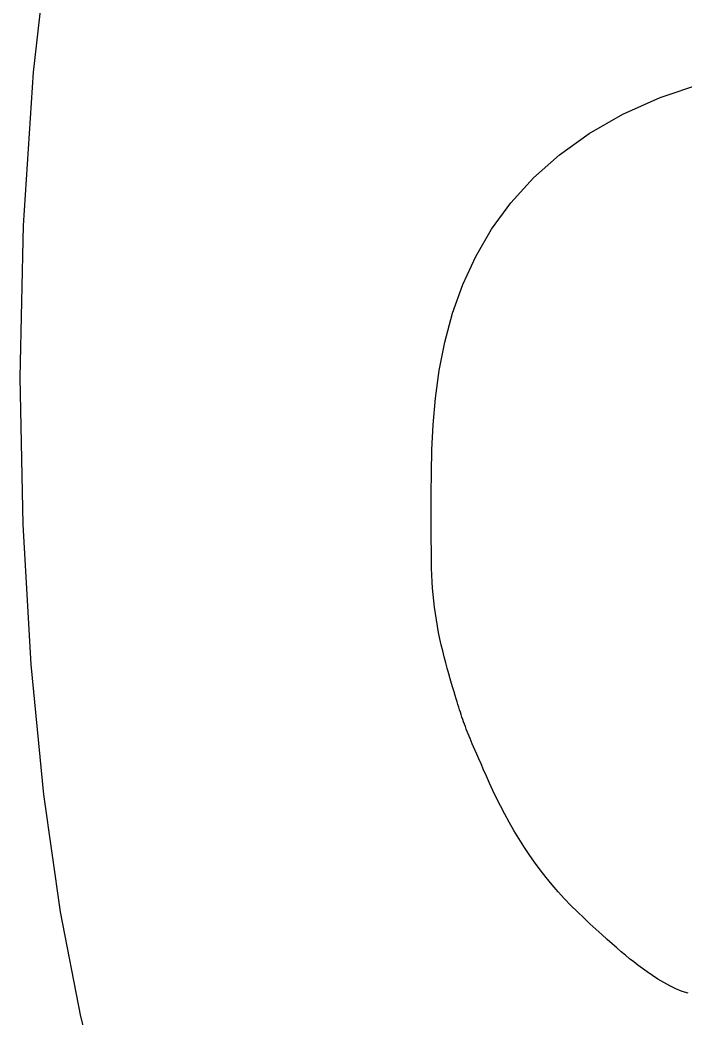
# Model space of a CAD drawing. Extents: x -4 to 53.9, y 13.5 to 77.8.
# Drawn here: x -4.04 to 7.84, y 36.48 to 54.29 of the extents above; entities that cross this region are included whole.
import ezdxf

# ---------------------------------------------------------------- set-up
doc = ezdxf.new("R2010")
doc.units = 0
doc.layers.add('FACE', color=7, linetype='CONTINUOUS')
doc.layers.add('SKULL', color=7, linetype='CONTINUOUS')

# ---------------------------------------------------------------- blocks, each defined once
blk = doc.blocks.new('BLOCK_219')
at = {"layer": 'FACE', "color": 1}
blk.add_lwpolyline([(7.891, 36.919), (7.785, 36.951)], dxfattribs=at)
blk = doc.blocks.new('BLOCK_220')
at = {"layer": 'FACE', "color": 1}
blk.add_lwpolyline([(7.785, 36.951), (7.676, 36.996)], dxfattribs=at)
blk = doc.blocks.new('BLOCK_221')
at = {"layer": 'FACE', "color": 1}
blk.add_lwpolyline([(7.676, 36.996), (7.567, 37.049)], dxfattribs=at)
blk = doc.blocks.new('BLOCK_222')
at = {"layer": 'FACE', "color": 1}
blk.add_lwpolyline([(7.567, 37.049), (7.458, 37.109)], dxfattribs=at)
blk = doc.blocks.new('BLOCK_223')
at = {"layer": 'FACE', "color": 1}
blk.add_lwpolyline([(7.458, 37.109), (7.354, 37.172)], dxfattribs=at)
blk = doc.blocks.new('BLOCK_224')
at = {"layer": 'FACE', "color": 1}
blk.add_lwpolyline([(7.354, 37.172), (7.254, 37.236)], dxfattribs=at)
blk = doc.blocks.new('BLOCK_225')
at = {"layer": 'FACE', "color": 1}
blk.add_lwpolyline([(7.254, 37.236), (7.161, 37.3)], dxfattribs=at)
blk = doc.blocks.new('BLOCK_226')
at = {"layer": 'FACE', "color": 1}
blk.add_lwpolyline([(7.161, 37.3), (7.075, 37.36)], dxfattribs=at)
blk = doc.blocks.new('BLOCK_227')
at = {"layer": 'FACE', "color": 1}
blk.add_lwpolyline([(7.075, 37.36), (6.996, 37.419)], dxfattribs=at)
blk = doc.blocks.new('BLOCK_228')
at = {"layer": 'FACE', "color": 1}
blk.add_lwpolyline([(6.996, 37.419), (6.92, 37.477)], dxfattribs=at)
blk = doc.blocks.new('BLOCK_229')
at = {"layer": 'FACE', "color": 1}
blk.add_lwpolyline([(6.92, 37.477), (6.847, 37.536)], dxfattribs=at)
blk = doc.blocks.new('BLOCK_230')
at = {"layer": 'FACE', "color": 1}
blk.add_lwpolyline([(6.847, 37.536), (6.774, 37.597)], dxfattribs=at)
blk = doc.blocks.new('BLOCK_231')
at = {"layer": 'FACE', "color": 1}
blk.add_lwpolyline([(6.774, 37.597), (6.699, 37.661)], dxfattribs=at)
blk = doc.blocks.new('BLOCK_232')
at = {"layer": 'FACE', "color": 1}
blk.add_lwpolyline([(6.699, 37.661), (6.621, 37.729)], dxfattribs=at)
blk = doc.blocks.new('BLOCK_233')
at = {"layer": 'FACE', "color": 1}
blk.add_lwpolyline([(6.621, 37.729), (6.538, 37.802)], dxfattribs=at)
blk = doc.blocks.new('BLOCK_234')
at = {"layer": 'FACE', "color": 1}
blk.add_lwpolyline([(6.538, 37.802), (6.447, 37.881)], dxfattribs=at)
blk = doc.blocks.new('BLOCK_235')
at = {"layer": 'FACE', "color": 1}
blk.add_lwpolyline([(6.447, 37.881), (6.35, 37.967)], dxfattribs=at)
blk = doc.blocks.new('BLOCK_236')
at = {"layer": 'FACE', "color": 1}
blk.add_lwpolyline([(6.35, 37.967), (6.247, 38.06)], dxfattribs=at)
blk = doc.blocks.new('BLOCK_237')
at = {"layer": 'FACE', "color": 1}
blk.add_lwpolyline([(6.247, 38.06), (6.139, 38.159)], dxfattribs=at)
blk = doc.blocks.new('BLOCK_238')
at = {"layer": 'FACE', "color": 1}
blk.add_lwpolyline([(6.139, 38.159), (6.027, 38.263)], dxfattribs=at)
blk = doc.blocks.new('BLOCK_239')
at = {"layer": 'FACE', "color": 1}
blk.add_lwpolyline([(6.027, 38.263), (5.914, 38.372)], dxfattribs=at)
blk = doc.blocks.new('BLOCK_240')
at = {"layer": 'FACE', "color": 1}
blk.add_lwpolyline([(5.914, 38.372), (5.8, 38.486)], dxfattribs=at)
blk = doc.blocks.new('BLOCK_241')
at = {"layer": 'FACE', "color": 1}
blk.add_lwpolyline([(5.8, 38.486), (5.685, 38.605)], dxfattribs=at)
blk = doc.blocks.new('BLOCK_242')
at = {"layer": 'FACE', "color": 1}
blk.add_lwpolyline([(5.685, 38.605), (5.573, 38.729)], dxfattribs=at)
blk = doc.blocks.new('BLOCK_243')
at = {"layer": 'FACE', "color": 1}
blk.add_lwpolyline([(5.573, 38.729), (5.463, 38.856)], dxfattribs=at)
blk = doc.blocks.new('BLOCK_244')
at = {"layer": 'FACE', "color": 1}
blk.add_lwpolyline([(5.463, 38.856), (5.355, 38.986)], dxfattribs=at)
blk = doc.blocks.new('BLOCK_245')
at = {"layer": 'FACE', "color": 1}
blk.add_lwpolyline([(5.355, 38.986), (5.251, 39.12)], dxfattribs=at)
blk = doc.blocks.new('BLOCK_246')
at = {"layer": 'FACE', "color": 1}
blk.add_lwpolyline([(5.251, 39.12), (5.149, 39.257)], dxfattribs=at)
blk = doc.blocks.new('BLOCK_247')
at = {"layer": 'FACE', "color": 1}
blk.add_lwpolyline([(5.149, 39.257), (5.051, 39.396)], dxfattribs=at)
blk = doc.blocks.new('BLOCK_248')
at = {"layer": 'FACE', "color": 1}
blk.add_lwpolyline([(5.051, 39.396), (4.957, 39.538)], dxfattribs=at)
blk = doc.blocks.new('BLOCK_249')
at = {"layer": 'FACE', "color": 1}
blk.add_lwpolyline([(4.957, 39.538), (4.866, 39.681)], dxfattribs=at)
blk = doc.blocks.new('BLOCK_250')
at = {"layer": 'FACE', "color": 1}
blk.add_lwpolyline([(4.866, 39.681), (4.779, 39.826)], dxfattribs=at)
blk = doc.blocks.new('BLOCK_251')
at = {"layer": 'FACE', "color": 1}
blk.add_lwpolyline([(4.779, 39.826), (4.696, 39.971)], dxfattribs=at)
blk = doc.blocks.new('BLOCK_252')
at = {"layer": 'FACE', "color": 1}
blk.add_lwpolyline([(4.696, 39.971), (4.617, 40.117)], dxfattribs=at)
blk = doc.blocks.new('BLOCK_253')
at = {"layer": 'FACE', "color": 1}
blk.add_lwpolyline([(4.617, 40.117), (4.542, 40.262)], dxfattribs=at)
blk = doc.blocks.new('BLOCK_254')
at = {"layer": 'FACE', "color": 1}
blk.add_lwpolyline([(4.542, 40.262), (4.472, 40.403)], dxfattribs=at)
blk = doc.blocks.new('BLOCK_255')
at = {"layer": 'FACE', "color": 1}
blk.add_lwpolyline([(4.472, 40.403), (4.406, 40.54)], dxfattribs=at)
blk = doc.blocks.new('BLOCK_256')
at = {"layer": 'FACE', "color": 1}
blk.add_lwpolyline([(4.406, 40.54), (4.345, 40.671)], dxfattribs=at)
blk = doc.blocks.new('BLOCK_257')
at = {"layer": 'FACE', "color": 1}
blk.add_lwpolyline([(4.345, 40.671), (4.29, 40.795)], dxfattribs=at)
blk = doc.blocks.new('BLOCK_258')
at = {"layer": 'FACE', "color": 1}
blk.add_lwpolyline([(4.29, 40.795), (4.239, 40.909)], dxfattribs=at)
blk = doc.blocks.new('BLOCK_259')
at = {"layer": 'FACE', "color": 1}
blk.add_lwpolyline([(4.239, 40.909), (4.193, 41.012)], dxfattribs=at)
blk = doc.blocks.new('BLOCK_260')
at = {"layer": 'FACE', "color": 1}
blk.add_lwpolyline([(4.193, 41.012), (4.153, 41.103)], dxfattribs=at)
blk = doc.blocks.new('BLOCK_261')
at = {"layer": 'FACE', "color": 1}
blk.add_lwpolyline([(4.153, 41.103), (4.118, 41.184)], dxfattribs=at)
blk = doc.blocks.new('BLOCK_262')
at = {"layer": 'FACE', "color": 1}
blk.add_lwpolyline([(4.118, 41.184), (4.088, 41.254)], dxfattribs=at)
blk = doc.blocks.new('BLOCK_263')
at = {"layer": 'FACE', "color": 1}
blk.add_lwpolyline([(4.088, 41.254), (4.061, 41.316)], dxfattribs=at)
blk = doc.blocks.new('BLOCK_264')
at = {"layer": 'FACE', "color": 1}
blk.add_lwpolyline([(4.061, 41.316), (4.037, 41.37)], dxfattribs=at)
blk = doc.blocks.new('BLOCK_265')
at = {"layer": 'FACE', "color": 1}
blk.add_lwpolyline([(4.037, 41.37), (4.016, 41.42)], dxfattribs=at)
blk = doc.blocks.new('BLOCK_266')
at = {"layer": 'FACE', "color": 1}
blk.add_lwpolyline([(4.016, 41.42), (3.997, 41.466)], dxfattribs=at)
blk = doc.blocks.new('BLOCK_267')
at = {"layer": 'FACE', "color": 1}
blk.add_lwpolyline([(3.997, 41.466), (3.98, 41.509)], dxfattribs=at)
blk = doc.blocks.new('BLOCK_268')
at = {"layer": 'FACE', "color": 1}
blk.add_lwpolyline([(3.98, 41.509), (3.963, 41.551)], dxfattribs=at)
blk = doc.blocks.new('BLOCK_269')
at = {"layer": 'FACE', "color": 1}
blk.add_lwpolyline([(3.963, 41.551), (3.946, 41.593)], dxfattribs=at)
blk = doc.blocks.new('BLOCK_270')
at = {"layer": 'FACE', "color": 1}
blk.add_lwpolyline([(3.946, 41.593), (3.93, 41.635)], dxfattribs=at)
blk = doc.blocks.new('BLOCK_271')
at = {"layer": 'FACE', "color": 1}
blk.add_lwpolyline([(3.93, 41.635), (3.914, 41.678)], dxfattribs=at)
blk = doc.blocks.new('BLOCK_272')
at = {"layer": 'FACE', "color": 1}
blk.add_lwpolyline([(3.914, 41.678), (3.898, 41.72)], dxfattribs=at)
blk = doc.blocks.new('BLOCK_273')
at = {"layer": 'FACE', "color": 1}
blk.add_lwpolyline([(3.898, 41.72), (3.883, 41.763)], dxfattribs=at)
blk = doc.blocks.new('BLOCK_274')
at = {"layer": 'FACE', "color": 1}
blk.add_lwpolyline([(3.883, 41.763), (3.868, 41.806)], dxfattribs=at)
blk = doc.blocks.new('BLOCK_275')
at = {"layer": 'FACE', "color": 1}
blk.add_lwpolyline([(3.868, 41.806), (3.853, 41.849)], dxfattribs=at)
blk = doc.blocks.new('BLOCK_276')
at = {"layer": 'FACE', "color": 1}
blk.add_lwpolyline([(3.853, 41.849), (3.839, 41.892)], dxfattribs=at)
blk = doc.blocks.new('BLOCK_277')
at = {"layer": 'FACE', "color": 1}
blk.add_lwpolyline([(3.839, 41.892), (3.824, 41.935)], dxfattribs=at)
blk = doc.blocks.new('BLOCK_278')
at = {"layer": 'FACE', "color": 1}
blk.add_lwpolyline([(3.824, 41.935), (3.81, 41.978)], dxfattribs=at)
blk = doc.blocks.new('BLOCK_279')
at = {"layer": 'FACE', "color": 1}
blk.add_lwpolyline([(3.81, 41.978), (3.796, 42.023)], dxfattribs=at)
blk = doc.blocks.new('BLOCK_280')
at = {"layer": 'FACE', "color": 1}
blk.add_lwpolyline([(3.796, 42.023), (3.781, 42.071)], dxfattribs=at)
blk = doc.blocks.new('BLOCK_281')
at = {"layer": 'FACE', "color": 1}
blk.add_lwpolyline([(3.781, 42.071), (3.766, 42.121)], dxfattribs=at)
blk = doc.blocks.new('BLOCK_282')
at = {"layer": 'FACE', "color": 1}
blk.add_lwpolyline([(3.766, 42.121), (3.749, 42.176)], dxfattribs=at)
blk = doc.blocks.new('BLOCK_283')
at = {"layer": 'FACE', "color": 1}
blk.add_lwpolyline([(3.749, 42.176), (3.732, 42.235)], dxfattribs=at)
blk = doc.blocks.new('BLOCK_284')
at = {"layer": 'FACE', "color": 1}
blk.add_lwpolyline([(3.732, 42.235), (3.712, 42.299)], dxfattribs=at)
blk = doc.blocks.new('BLOCK_285')
at = {"layer": 'FACE', "color": 1}
blk.add_lwpolyline([(3.712, 42.299), (3.691, 42.37)], dxfattribs=at)
blk = doc.blocks.new('BLOCK_286')
at = {"layer": 'FACE', "color": 1}
blk.add_lwpolyline([(3.691, 42.37), (3.668, 42.449)], dxfattribs=at)
blk = doc.blocks.new('BLOCK_287')
at = {"layer": 'FACE', "color": 1}
blk.add_lwpolyline([(3.668, 42.449), (3.643, 42.533)], dxfattribs=at)
blk = doc.blocks.new('BLOCK_288')
at = {"layer": 'FACE', "color": 1}
blk.add_lwpolyline([(3.643, 42.533), (3.617, 42.623)], dxfattribs=at)
blk = doc.blocks.new('BLOCK_289')
at = {"layer": 'FACE', "color": 1}
blk.add_lwpolyline([(3.617, 42.623), (3.59, 42.719)], dxfattribs=at)
blk = doc.blocks.new('BLOCK_290')
at = {"layer": 'FACE', "color": 1}
blk.add_lwpolyline([(3.59, 42.719), (3.562, 42.819)], dxfattribs=at)
blk = doc.blocks.new('BLOCK_291')
at = {"layer": 'FACE', "color": 1}
blk.add_lwpolyline([(3.562, 42.819), (3.535, 42.922)], dxfattribs=at)
blk = doc.blocks.new('BLOCK_292')
at = {"layer": 'FACE', "color": 1}
blk.add_lwpolyline([(3.535, 42.922), (3.508, 43.029)], dxfattribs=at)
blk = doc.blocks.new('BLOCK_293')
at = {"layer": 'FACE', "color": 1}
blk.add_lwpolyline([(3.508, 43.029), (3.483, 43.137)], dxfattribs=at)
blk = doc.blocks.new('BLOCK_294')
at = {"layer": 'FACE', "color": 1}
blk.add_lwpolyline([(3.483, 43.137), (3.458, 43.248)], dxfattribs=at)
blk = doc.blocks.new('BLOCK_295')
at = {"layer": 'FACE', "color": 1}
blk.add_lwpolyline([(3.458, 43.248), (3.436, 43.359)], dxfattribs=at)
blk = doc.blocks.new('BLOCK_296')
at = {"layer": 'FACE', "color": 1}
blk.add_lwpolyline([(3.436, 43.359), (3.415, 43.471)], dxfattribs=at)
blk = doc.blocks.new('BLOCK_297')
at = {"layer": 'FACE', "color": 1}
blk.add_lwpolyline([(3.415, 43.471), (3.396, 43.584)], dxfattribs=at)
blk = doc.blocks.new('BLOCK_298')
at = {"layer": 'FACE', "color": 1}
blk.add_lwpolyline([(3.396, 43.584), (3.379, 43.698)], dxfattribs=at)
blk = doc.blocks.new('BLOCK_299')
at = {"layer": 'FACE', "color": 1}
blk.add_lwpolyline([(3.379, 43.698), (3.364, 43.811)], dxfattribs=at)
blk = doc.blocks.new('BLOCK_300')
at = {"layer": 'FACE', "color": 1}
blk.add_lwpolyline([(3.364, 43.811), (3.35, 43.925)], dxfattribs=at)
blk = doc.blocks.new('BLOCK_301')
at = {"layer": 'FACE', "color": 1}
blk.add_lwpolyline([(3.35, 43.925), (3.339, 44.038)], dxfattribs=at)
blk = doc.blocks.new('BLOCK_302')
at = {"layer": 'FACE', "color": 1}
blk.add_lwpolyline([(3.339, 44.038), (3.329, 44.151)], dxfattribs=at)
blk = doc.blocks.new('BLOCK_303')
at = {"layer": 'FACE', "color": 1}
blk.add_lwpolyline([(3.329, 44.151), (3.321, 44.265)], dxfattribs=at)
blk = doc.blocks.new('BLOCK_304')
at = {"layer": 'FACE', "color": 1}
blk.add_lwpolyline([(3.321, 44.265), (3.315, 44.382)], dxfattribs=at)
blk = doc.blocks.new('BLOCK_305')
at = {"layer": 'FACE', "color": 1}
blk.add_lwpolyline([(3.315, 44.382), (3.311, 44.51)], dxfattribs=at)
blk = doc.blocks.new('BLOCK_306')
at = {"layer": 'FACE', "color": 1}
blk.add_lwpolyline([(3.311, 44.51), (3.308, 44.655)], dxfattribs=at)
blk = doc.blocks.new('BLOCK_307')
at = {"layer": 'FACE', "color": 1}
blk.add_lwpolyline([(3.308, 44.655), (3.306, 44.822)], dxfattribs=at)
blk = doc.blocks.new('BLOCK_308')
at = {"layer": 'FACE', "color": 1}
blk.add_lwpolyline([(3.306, 44.822), (3.305, 45.018)], dxfattribs=at)
blk = doc.blocks.new('BLOCK_309')
at = {"layer": 'FACE', "color": 1}
blk.add_lwpolyline([(3.305, 45.018), (3.304, 45.249)], dxfattribs=at)
blk = doc.blocks.new('BLOCK_310')
at = {"layer": 'FACE', "color": 1}
blk.add_lwpolyline([(3.304, 45.249), (3.304, 45.521)], dxfattribs=at)
blk = doc.blocks.new('BLOCK_311')
at = {"layer": 'FACE', "color": 1}
blk.add_lwpolyline([(3.304, 45.521), (3.304, 45.84)], dxfattribs=at)
blk = doc.blocks.new('BLOCK_312')
at = {"layer": 'FACE', "color": 1}
blk.add_lwpolyline([(3.304, 45.84), (3.306, 46.208)], dxfattribs=at)
blk = doc.blocks.new('BLOCK_313')
at = {"layer": 'FACE', "color": 1}
blk.add_lwpolyline([(3.306, 46.208), (3.315, 46.62)], dxfattribs=at)
blk = doc.blocks.new('BLOCK_314')
at = {"layer": 'FACE', "color": 1}
blk.add_lwpolyline([(3.315, 46.62), (3.337, 47.066)], dxfattribs=at)
blk = doc.blocks.new('BLOCK_315')
at = {"layer": 'FACE', "color": 1}
blk.add_lwpolyline([(3.337, 47.066), (3.38, 47.541)], dxfattribs=at)
blk = doc.blocks.new('BLOCK_316')
at = {"layer": 'FACE', "color": 1}
blk.add_lwpolyline([(3.38, 47.541), (3.448, 48.036)], dxfattribs=at)
blk = doc.blocks.new('BLOCK_317')
at = {"layer": 'FACE', "color": 1}
blk.add_lwpolyline([(3.448, 48.036), (3.547, 48.544)], dxfattribs=at)
blk = doc.blocks.new('BLOCK_318')
at = {"layer": 'FACE', "color": 1}
blk.add_lwpolyline([(3.547, 48.544), (3.685, 49.058)], dxfattribs=at)
blk = doc.blocks.new('BLOCK_319')
at = {"layer": 'FACE', "color": 1}
blk.add_lwpolyline([(3.685, 49.058), (3.866, 49.57)], dxfattribs=at)
blk = doc.blocks.new('BLOCK_320')
at = {"layer": 'FACE', "color": 1}
blk.add_lwpolyline([(3.866, 49.57), (4.098, 50.073)], dxfattribs=at)
blk = doc.blocks.new('BLOCK_321')
at = {"layer": 'FACE', "color": 1}
blk.add_lwpolyline([(4.098, 50.073), (4.383, 50.561)], dxfattribs=at)
blk = doc.blocks.new('BLOCK_322')
at = {"layer": 'FACE', "color": 1}
blk.add_lwpolyline([(4.383, 50.561), (4.726, 51.029)], dxfattribs=at)
blk = doc.blocks.new('BLOCK_323')
at = {"layer": 'FACE', "color": 1}
blk.add_lwpolyline([(4.726, 51.029), (5.129, 51.472)], dxfattribs=at)
blk = doc.blocks.new('BLOCK_324')
at = {"layer": 'FACE', "color": 1}
blk.add_lwpolyline([(5.129, 51.472), (5.594, 51.887)], dxfattribs=at)
blk = doc.blocks.new('BLOCK_325')
at = {"layer": 'FACE', "color": 1}
blk.add_lwpolyline([(5.594, 51.887), (6.125, 52.267)], dxfattribs=at)
blk = doc.blocks.new('BLOCK_326')
at = {"layer": 'FACE', "color": 1}
blk.add_lwpolyline([(6.125, 52.267), (6.725, 52.609)], dxfattribs=at)
blk = doc.blocks.new('BLOCK_327')
at = {"layer": 'FACE', "color": 1}
blk.add_lwpolyline([(6.725, 52.609), (7.395, 52.908)], dxfattribs=at)
blk = doc.blocks.new('BLOCK_328')
at = {"layer": 'FACE', "color": 1}
blk.add_lwpolyline([(7.395, 52.908), (8.14, 53.16)], dxfattribs=at)
blk = doc.blocks.new('BLOCK_1007')
at = {"layer": 'SKULL', "color": 3}
blk.add_lwpolyline([(-3.498, 56.085), (-3.808, 53.363)], dxfattribs=at)
blk = doc.blocks.new('BLOCK_1008')
at = {"layer": 'SKULL', "color": 3}
blk.add_lwpolyline([(-3.808, 53.363), (-3.985, 50.622)], dxfattribs=at)
blk = doc.blocks.new('BLOCK_1009')
at = {"layer": 'SKULL', "color": 3}
blk.add_lwpolyline([(-3.985, 50.622), (-4.043, 47.913)], dxfattribs=at)
blk = doc.blocks.new('BLOCK_1010')
at = {"layer": 'SKULL', "color": 3}
blk.add_lwpolyline([(-4.043, 47.913), (-3.993, 45.284)], dxfattribs=at)
blk = doc.blocks.new('BLOCK_1011')
at = {"layer": 'SKULL', "color": 3}
blk.add_lwpolyline([(-3.993, 45.284), (-3.849, 42.785)], dxfattribs=at)
blk = doc.blocks.new('BLOCK_1012')
at = {"layer": 'SKULL', "color": 3}
blk.add_lwpolyline([(-3.849, 42.785), (-3.622, 40.466)], dxfattribs=at)
blk = doc.blocks.new('BLOCK_1013')
at = {"layer": 'SKULL', "color": 3}
blk.add_lwpolyline([(-3.622, 40.466), (-3.324, 38.371)], dxfattribs=at)
blk = doc.blocks.new('BLOCK_1014')
at = {"layer": 'SKULL', "color": 3}
blk.add_lwpolyline([(-3.324, 38.371), (-2.963, 36.505)], dxfattribs=at)
blk = doc.blocks.new('BLOCK_1015')
at = {"layer": 'SKULL', "color": 3}
blk.add_lwpolyline([(-2.963, 36.505), (-2.542, 34.846)], dxfattribs=at)

msp = doc.modelspace()

# ---------------------------------------------------------------- block references
at = {"layer": 'FACE'}
for name in ['BLOCK_328', 'BLOCK_327', 'BLOCK_326', 'BLOCK_325', 'BLOCK_324', 'BLOCK_323', 'BLOCK_322', 'BLOCK_321', 'BLOCK_320', 'BLOCK_319', 'BLOCK_318', 'BLOCK_317', 'BLOCK_316', 'BLOCK_315', 'BLOCK_314', 'BLOCK_313', 'BLOCK_312', 'BLOCK_311', 'BLOCK_310', 'BLOCK_309', 'BLOCK_308', 'BLOCK_307', 'BLOCK_306', 'BLOCK_305', 'BLOCK_304', 'BLOCK_303', 'BLOCK_302', 'BLOCK_301', 'BLOCK_300', 'BLOCK_299', 'BLOCK_298', 'BLOCK_297', 'BLOCK_296', 'BLOCK_295', 'BLOCK_294', 'BLOCK_293', 'BLOCK_292', 'BLOCK_291', 'BLOCK_290', 'BLOCK_289', 'BLOCK_288', 'BLOCK_287', 'BLOCK_286', 'BLOCK_285', 'BLOCK_284', 'BLOCK_283', 'BLOCK_282', 'BLOCK_281', 'BLOCK_280', 'BLOCK_279', 'BLOCK_278', 'BLOCK_277', 'BLOCK_276', 'BLOCK_275', 'BLOCK_274', 'BLOCK_273', 'BLOCK_272', 'BLOCK_271', 'BLOCK_270', 'BLOCK_269', 'BLOCK_268', 'BLOCK_267', 'BLOCK_266', 'BLOCK_265', 'BLOCK_264', 'BLOCK_263', 'BLOCK_262', 'BLOCK_261', 'BLOCK_260', 'BLOCK_259', 'BLOCK_258', 'BLOCK_257', 'BLOCK_256', 'BLOCK_255', 'BLOCK_254', 'BLOCK_253', 'BLOCK_252', 'BLOCK_251', 'BLOCK_250', 'BLOCK_249', 'BLOCK_248', 'BLOCK_247', 'BLOCK_246', 'BLOCK_245', 'BLOCK_244', 'BLOCK_243', 'BLOCK_242', 'BLOCK_241', 'BLOCK_240', 'BLOCK_239', 'BLOCK_238', 'BLOCK_237', 'BLOCK_236', 'BLOCK_235', 'BLOCK_234', 'BLOCK_233', 'BLOCK_232', 'BLOCK_231', 'BLOCK_230', 'BLOCK_229', 'BLOCK_228', 'BLOCK_227', 'BLOCK_226', 'BLOCK_225', 'BLOCK_224', 'BLOCK_223', 'BLOCK_222', 'BLOCK_221', 'BLOCK_220', 'BLOCK_219']:
    msp.add_blockref(name, (0, 0), dxfattribs=at)
at = {"layer": 'SKULL'}
for name in ['BLOCK_1007', 'BLOCK_1008', 'BLOCK_1009', 'BLOCK_1010', 'BLOCK_1011', 'BLOCK_1012', 'BLOCK_1013', 'BLOCK_1014', 'BLOCK_1015']:
    msp.add_blockref(name, (0, 0), dxfattribs=at)

doc.saveas('drawing.dxf')
